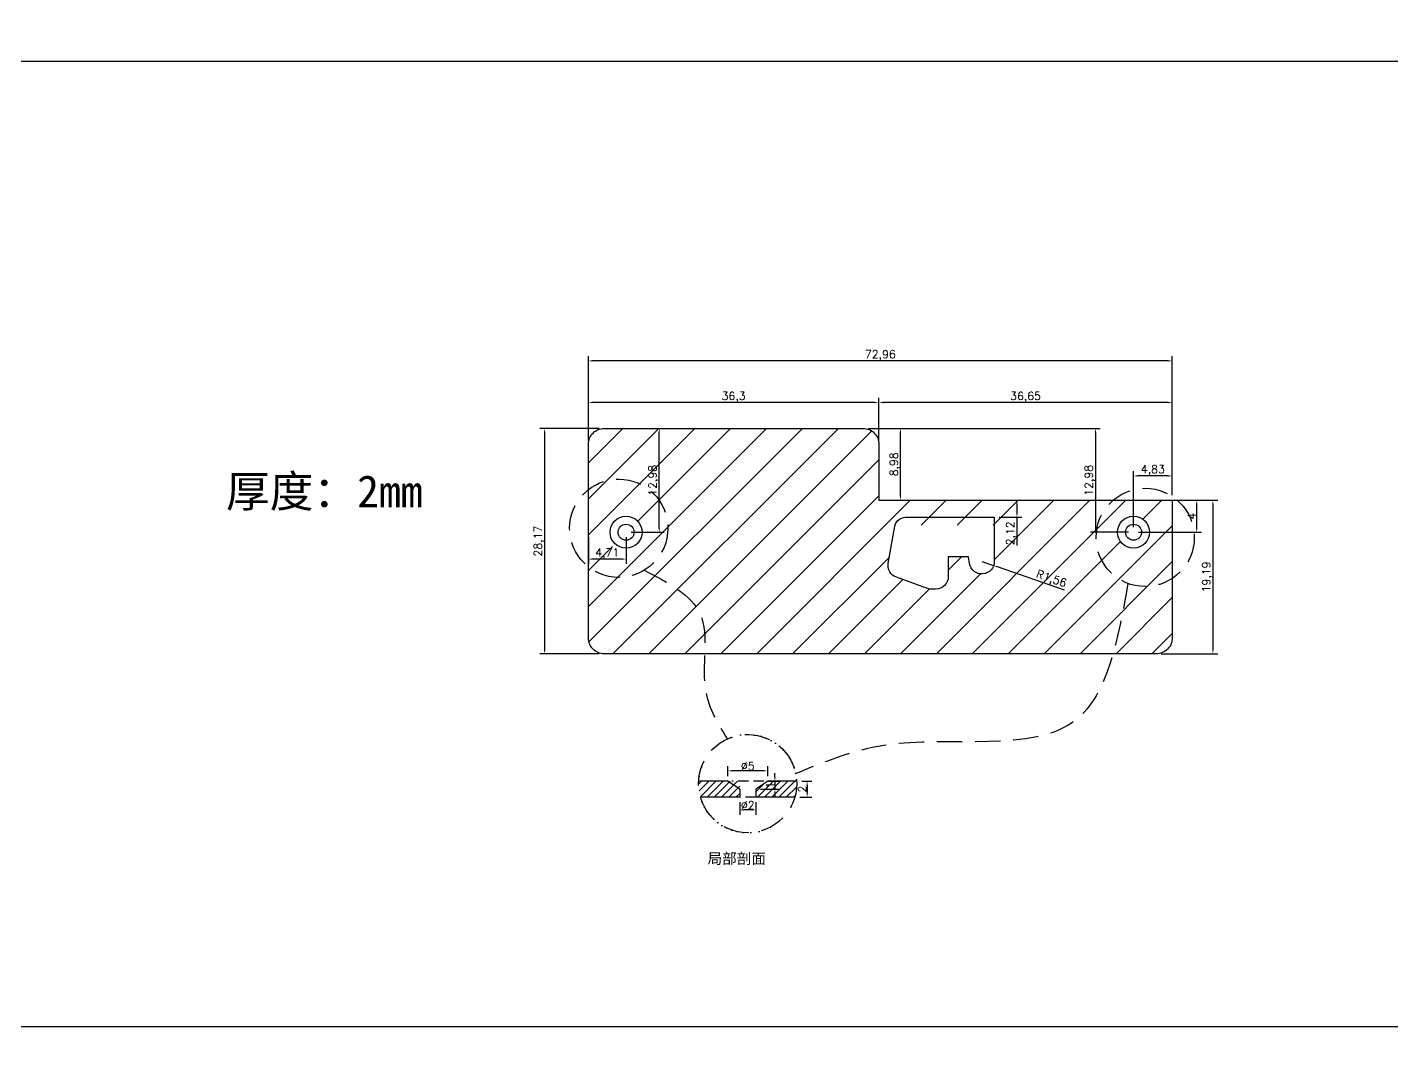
# Model space of a CAD drawing. Header units: millimetres. Extents: x 6817 to 10425, y -2870 to -164.
# Drawn here: x 9669.6 to 9840.1, y -769.8 to -640.4 of the extents above; entities that cross this region are included whole.
import ezdxf

# ---------------------------------------------------------------- set-up
doc = ezdxf.new("R2010")
doc.units = ezdxf.units.MM
doc.linetypes.add('HIDDEN', pattern=[9.525, 6.35, -3.175])
doc.layers.add('图层2', color=108, linetype='Continuous')
doc.styles.get("Standard").update_dxf_attribs({"font": 'txt', "bigfont": 'gbcbig.shx'})
doc.dimstyles.new('ISO-25', dxfattribs={"dimtxt": 1, "dimasz": 0.5, "dimexe": 0.6, "dimexo": 0.625, "dimgap": 0.1, "dimtad": 1, "dimtxsty": 'Standard', "dimcen": 2.5, "dimadec": 0, "dimazin": 0, "dimtfac": 1, "dimtmove": 0, "dimatfit": 3, "dimfxl": 1, "dimarcsym": 0})

# ---------------------------------------------------------------- blocks, each defined once
blk = doc.blocks.new('*D687')
at = {"layer": 'Defpoints', "color": 0, "linetype": 'ByBlock', "transparency": 16777216}
for p in [(9775.99, -687.32), (9775.99, -692.82), (9812.65, -699.52)]:
    blk.add_point(p, dxfattribs=at)
at = {"layer": '图层2', "color": 0, "linetype": 'ByBlock', "lineweight": -2, "transparency": 16777216}
for p, q in [((9775.99, -692.19), (9775.99, -686.72)), ((9812.65, -698.89), (9812.65, -686.72)), ((9812.15, -687.32), (9776.49, -687.32))]:
    blk.add_line(p, q, dxfattribs=at)
at = {"layer": '图层2', "color": 0, "linetype": 'ByBlock', "transparency": 16777216}
for points in [[(9776.49, -687.24), (9776.49, -687.4), (9775.99, -687.32)], [(9812.15, -687.24), (9812.15, -687.4), (9812.65, -687.32)]]:
    blk.add_solid(points, dxfattribs=at)
at = {"layer": '图层2', "color": 0, "linetype": 'ByBlock', "transparency": 16777216, "insert": (9794.32, -686.64), "char_height": 1, "attachment_point": 5}
blk.add_mtext('36,65', dxfattribs=at)
blk = doc.blocks.new('*D688')
at = {"layer": 'Defpoints', "color": 0, "linetype": 'ByBlock', "transparency": 16777216}
for p in [(9739.69, -687.32), (9739.69, -692.71), (9775.99, -692.82)]:
    blk.add_point(p, dxfattribs=at)
at = {"layer": '图层2', "color": 0, "linetype": 'ByBlock', "lineweight": -2, "transparency": 16777216}
for p, q in [((9739.69, -692.09), (9739.69, -686.72)), ((9775.99, -692.19), (9775.99, -686.72)), ((9775.49, -687.32), (9740.19, -687.32))]:
    blk.add_line(p, q, dxfattribs=at)
at = {"layer": '图层2', "color": 0, "linetype": 'ByBlock', "transparency": 16777216}
for points in [[(9740.19, -687.24), (9740.19, -687.4), (9739.69, -687.32)], [(9775.49, -687.24), (9775.49, -687.4), (9775.99, -687.32)]]:
    blk.add_solid(points, dxfattribs=at)
at = {"layer": '图层2', "color": 0, "linetype": 'ByBlock', "transparency": 16777216, "insert": (9757.84, -686.64), "char_height": 1, "attachment_point": 5}
blk.add_mtext('36,3', dxfattribs=at)
blk = doc.blocks.new('*D689')
at = {"layer": 'Defpoints', "color": 0, "linetype": 'ByBlock', "transparency": 16777216}
for p in [(9774.01, -690.54), (9778.7, -690.54), (9776.01, -699.52)]:
    blk.add_point(p, dxfattribs=at)
at = {"layer": '图层2', "color": 0, "linetype": 'ByBlock', "lineweight": -2, "transparency": 16777216}
for p, q in [((9774.64, -690.54), (9779.3, -690.54)), ((9778.7, -699.02), (9778.7, -691.04)), ((9776.64, -699.52), (9779.3, -699.52))]:
    blk.add_line(p, q, dxfattribs=at)
at = {"layer": '图层2', "color": 0, "linetype": 'ByBlock', "transparency": 16777216}
for points in [[(9778.62, -691.04), (9778.78, -691.04), (9778.7, -690.54)], [(9778.62, -699.02), (9778.78, -699.02), (9778.7, -699.52)]]:
    blk.add_solid(points, dxfattribs=at)
at = {"layer": '图层2', "color": 0, "linetype": 'ByBlock', "transparency": 16777216, "insert": (9778.02, -695.03), "char_height": 1, "attachment_point": 5, "rotation": 90}
blk.add_mtext('8,98', dxfattribs=at)
blk = doc.blocks.new('*D690')
at = {"layer": 'Defpoints', "color": 0, "linetype": 'ByBlock', "transparency": 16777216}
for p in [(9812.65, -699.52), (9810.65, -718.71), (9817.73, -718.71)]:
    blk.add_point(p, dxfattribs=at)
at = {"layer": '图层2', "color": 0, "linetype": 'ByBlock', "lineweight": -2, "transparency": 16777216}
for p, q in [((9813.27, -699.52), (9818.33, -699.52)), ((9817.73, -700.02), (9817.73, -718.21)), ((9811.27, -718.71), (9818.33, -718.71))]:
    blk.add_line(p, q, dxfattribs=at)
at = {"layer": '图层2', "color": 0, "linetype": 'ByBlock', "transparency": 16777216}
for points in [[(9817.65, -700.02), (9817.81, -700.02), (9817.73, -699.52)], [(9817.65, -718.21), (9817.81, -718.21), (9817.73, -718.71)]]:
    blk.add_solid(points, dxfattribs=at)
at = {"layer": '图层2', "color": 0, "linetype": 'ByBlock', "transparency": 16777216, "insert": (9817.05, -709.11), "char_height": 1, "attachment_point": 5, "rotation": 90}
blk.add_mtext('19,19', dxfattribs=at)
blk = doc.blocks.new('*D691')
at = {"layer": 'Defpoints', "color": 0, "linetype": 'ByBlock', "transparency": 16777216}
for p in [(9741.67, -690.54), (9734.21, -718.71), (9741.67, -718.71)]:
    blk.add_point(p, dxfattribs=at)
at = {"layer": '图层2', "color": 0, "linetype": 'ByBlock', "lineweight": -2, "transparency": 16777216}
for p, q in [((9741.05, -690.54), (9733.61, -690.54)), ((9734.21, -691.04), (9734.21, -718.21)), ((9741.05, -718.71), (9733.61, -718.71))]:
    blk.add_line(p, q, dxfattribs=at)
at = {"layer": '图层2', "color": 0, "linetype": 'ByBlock', "transparency": 16777216}
for points in [[(9734.13, -691.04), (9734.3, -691.04), (9734.21, -690.54)], [(9734.13, -718.21), (9734.3, -718.21), (9734.21, -718.71)]]:
    blk.add_solid(points, dxfattribs=at)
at = {"layer": '图层2', "color": 0, "linetype": 'ByBlock', "transparency": 16777216, "insert": (9733.53, -704.62), "char_height": 1, "attachment_point": 5, "rotation": 90}
blk.add_mtext('28,17', dxfattribs=at)
blk = doc.blocks.new('*D692')
at = {"layer": 'Defpoints', "color": 0, "linetype": 'ByBlock', "transparency": 16777216}
for p in [(9739.69, -682.1), (9739.69, -692.09), (9812.65, -699.52)]:
    blk.add_point(p, dxfattribs=at)
at = {"layer": '图层2', "color": 0, "linetype": 'ByBlock', "lineweight": -2, "transparency": 16777216}
for p, q in [((9739.69, -691.46), (9739.69, -681.5)), ((9812.65, -698.89), (9812.65, -681.5)), ((9812.15, -682.1), (9740.19, -682.1))]:
    blk.add_line(p, q, dxfattribs=at)
at = {"layer": '图层2', "color": 0, "linetype": 'ByBlock', "transparency": 16777216}
for points in [[(9740.19, -682.02), (9740.19, -682.19), (9739.69, -682.1)], [(9812.15, -682.02), (9812.15, -682.19), (9812.65, -682.1)]]:
    blk.add_solid(points, dxfattribs=at)
at = {"layer": '图层2', "color": 0, "linetype": 'ByBlock', "transparency": 16777216, "insert": (9776.17, -681.42), "char_height": 1, "attachment_point": 5}
blk.add_mtext('72,96', dxfattribs=at)
blk = doc.blocks.new('*D1114')
at = {"layer": 'Defpoints', "color": 0, "linetype": 'ByBlock'}
for p in [(9788.53, -699.52), (9790.42, -701.64), (9793.24, -701.64)]:
    blk.add_point(p, dxfattribs=at)
at = {"layer": '图层2', "color": 0, "linetype": 'ByBlock', "lineweight": -2}
for p, q in [((9789.16, -699.52), (9793.84, -699.52)), ((9793.24, -700.02), (9793.24, -701.14)), ((9791.04, -701.64), (9793.84, -701.64)), ((9793.24, -701.64), (9793.24, -705.17))]:
    blk.add_line(p, q, dxfattribs=at)
at = {"layer": '图层2', "color": 0, "linetype": 'ByBlock'}
for points in [[(9793.16, -700.02), (9793.33, -700.02), (9793.24, -699.52)], [(9793.16, -701.14), (9793.33, -701.14), (9793.24, -701.64)]]:
    blk.add_solid(points, dxfattribs=at)
at = {"layer": '图层2', "color": 0, "linetype": 'ByBlock', "insert": (9792.56, -703.65), "char_height": 1, "attachment_point": 5, "rotation": 90}
blk.add_mtext('2,12', dxfattribs=at)
blk = doc.blocks.new('*D1115')
at = {"layer": 'Defpoints', "color": 0, "linetype": 'ByBlock', "transparency": 16777216}
for p in [(9765.73, -734.63), (9765.5, -736.63), (9767.02, -736.63)]:
    blk.add_point(p, dxfattribs=at)
at = {"layer": '图层2', "color": 0, "linetype": 'ByBlock', "lineweight": -2, "transparency": 16777216}
for p, q in [((9766.35, -734.63), (9767.62, -734.63)), ((9767.02, -735.13), (9767.02, -736.13)), ((9766.12, -736.63), (9767.62, -736.63))]:
    blk.add_line(p, q, dxfattribs=at)
at = {"layer": '图层2', "color": 0, "linetype": 'ByBlock', "transparency": 16777216}
for points in [[(9766.94, -735.13), (9767.11, -735.13), (9767.02, -734.63)], [(9766.94, -736.13), (9767.11, -736.13), (9767.02, -736.63)]]:
    blk.add_solid(points, dxfattribs=at)
at = {"layer": '图层2', "color": 0, "linetype": 'ByBlock', "transparency": 16777216, "insert": (9766.42, -735.63), "char_height": 1, "attachment_point": 5, "rotation": 90}
blk.add_mtext('2', dxfattribs=at)
blk = doc.blocks.new('*D693')
at = {"layer": 'Defpoints', "color": 0, "linetype": 'ByBlock', "transparency": 16777216}
for p in [(9757.1, -733.34), (9757.1, -734.63), (9762.1, -734.63)]:
    blk.add_point(p, dxfattribs=at)
at = {"layer": '图层2', "color": 0, "linetype": 'ByBlock', "lineweight": -2, "transparency": 16777216}
for p, q in [((9757.1, -734.01), (9757.1, -732.74)), ((9762.1, -734.01), (9762.1, -732.74)), ((9761.6, -733.34), (9757.6, -733.34))]:
    blk.add_line(p, q, dxfattribs=at)
at = {"layer": '图层2', "color": 0, "linetype": 'ByBlock', "transparency": 16777216}
for points in [[(9757.6, -733.26), (9757.6, -733.42), (9757.1, -733.34)], [(9761.6, -733.26), (9761.6, -733.42), (9762.1, -733.34)]]:
    blk.add_solid(points, dxfattribs=at)
at = {"layer": '图层2', "color": 0, "linetype": 'ByBlock', "transparency": 16777216, "insert": (9759.6, -732.74), "char_height": 1, "attachment_point": 5}
blk.add_mtext('%%C5', dxfattribs=at)
blk = doc.blocks.new('*D1116')
at = {"layer": 'Defpoints', "color": 0, "linetype": 'ByBlock', "transparency": 16777216}
for p in [(9758.6, -736.63), (9758.6, -738.23), (9760.6, -736.63)]:
    blk.add_point(p, dxfattribs=at)
at = {"layer": '图层2', "color": 0, "linetype": 'ByBlock', "lineweight": -2, "transparency": 16777216}
for p, q in [((9758.6, -737.26), (9758.6, -738.83)), ((9760.1, -738.23), (9759.1, -738.23)), ((9760.6, -737.26), (9760.6, -738.83))]:
    blk.add_line(p, q, dxfattribs=at)
at = {"layer": '图层2', "color": 0, "linetype": 'ByBlock', "transparency": 16777216}
for points in [[(9759.1, -738.14), (9759.1, -738.31), (9758.6, -738.23)], [(9760.1, -738.14), (9760.1, -738.31), (9760.6, -738.23)]]:
    blk.add_solid(points, dxfattribs=at)
at = {"layer": '图层2', "color": 0, "linetype": 'ByBlock', "transparency": 16777216, "insert": (9759.6, -737.63), "char_height": 1, "attachment_point": 5}
blk.add_mtext('%%C2', dxfattribs=at)
blk = doc.blocks.new('*D1117')
at = {"layer": 'Defpoints', "color": 0, "linetype": 'ByBlock', "transparency": 16777216}
for p in [(9761.6, -734.63), (9760.6, -735.63), (9763, -735.63)]:
    blk.add_point(p, dxfattribs=at)
at = {"layer": '图层2', "color": 0, "linetype": 'ByBlock', "lineweight": -2, "transparency": 16777216}
for p, q in [((9762.22, -734.63), (9763.6, -734.63)), ((9763, -734.13), (9763, -733.63)), ((9763, -734.63), (9763, -735.63)), ((9761.22, -735.63), (9763.6, -735.63)), ((9763, -736.13), (9763, -736.63))]:
    blk.add_line(p, q, dxfattribs=at)
at = {"layer": '图层2', "color": 0, "linetype": 'ByBlock', "transparency": 16777216}
for points in [[(9762.92, -734.13), (9763.09, -734.13), (9763, -734.63)], [(9762.92, -736.13), (9763.09, -736.13), (9763, -735.63)]]:
    blk.add_solid(points, dxfattribs=at)
at = {"layer": '图层2', "color": 0, "linetype": 'ByBlock', "transparency": 16777216, "insert": (9762.4, -735.13), "char_height": 1, "attachment_point": 5, "rotation": 90}
blk.add_mtext('1', dxfattribs=at)
blk = doc.blocks.new('*D1118')
at = {"layer": 'Defpoints', "color": 0, "linetype": 'ByBlock', "transparency": 16777216}
for p in [(9807.81, -696.48), (9812.65, -699.52), (9807.81, -703.52)]:
    blk.add_point(p, dxfattribs=at)
at = {"layer": '图层2', "color": 0, "linetype": 'ByBlock', "lineweight": -2, "transparency": 16777216}
for p, q in [((9807.81, -702.89), (9807.81, -695.88)), ((9812.15, -696.48), (9808.31, -696.48)), ((9812.65, -698.89), (9812.65, -695.88))]:
    blk.add_line(p, q, dxfattribs=at)
at = {"layer": '图层2', "color": 0, "linetype": 'ByBlock', "transparency": 16777216}
for points in [[(9808.31, -696.4), (9808.31, -696.57), (9807.81, -696.48)], [(9812.15, -696.4), (9812.15, -696.57), (9812.65, -696.48)]]:
    blk.add_solid(points, dxfattribs=at)
at = {"layer": '图层2', "color": 0, "linetype": 'ByBlock', "transparency": 16777216, "insert": (9810.23, -695.8), "char_height": 1, "attachment_point": 5}
blk.add_mtext('4,83', dxfattribs=at)
blk = doc.blocks.new('*D694')
at = {"layer": 'Defpoints', "color": 0, "linetype": 'ByBlock', "transparency": 16777216}
for p in [(9778.7, -690.54), (9803.05, -703.52), (9807.81, -703.52)]:
    blk.add_point(p, dxfattribs=at)
at = {"layer": '图层2', "color": 0, "linetype": 'ByBlock', "lineweight": -2, "transparency": 16777216}
for p, q in [((9779.32, -690.54), (9803.65, -690.54)), ((9803.05, -691.04), (9803.05, -703.02)), ((9807.19, -703.52), (9802.45, -703.52))]:
    blk.add_line(p, q, dxfattribs=at)
at = {"layer": '图层2', "color": 0, "linetype": 'ByBlock', "transparency": 16777216}
for points in [[(9802.97, -691.04), (9803.13, -691.04), (9803.05, -690.54)], [(9802.97, -703.02), (9803.13, -703.02), (9803.05, -703.52)]]:
    blk.add_solid(points, dxfattribs=at)
at = {"layer": '图层2', "color": 0, "linetype": 'ByBlock', "transparency": 16777216, "insert": (9802.37, -697.03), "char_height": 1, "attachment_point": 5, "rotation": 90}
blk.add_mtext('12,98', dxfattribs=at)
blk = doc.blocks.new('*D1119')
at = {"layer": 'Defpoints', "color": 0, "linetype": 'ByBlock', "transparency": 16777216}
for p in [(9739.69, -703.52), (9744.4, -703.52), (9739.69, -706.88)]:
    blk.add_point(p, dxfattribs=at)
at = {"layer": '图层2', "color": 0, "linetype": 'ByBlock', "lineweight": -2, "transparency": 16777216}
for p, q in [((9739.69, -704.14), (9739.69, -707.48)), ((9744.4, -704.14), (9744.4, -707.48)), ((9743.9, -706.88), (9740.19, -706.88))]:
    blk.add_line(p, q, dxfattribs=at)
at = {"layer": '图层2', "color": 0, "linetype": 'ByBlock', "transparency": 16777216}
for points in [[(9740.19, -706.79), (9740.19, -706.96), (9739.69, -706.88)], [(9743.9, -706.79), (9743.9, -706.96), (9744.4, -706.88)]]:
    blk.add_solid(points, dxfattribs=at)
at = {"layer": '图层2', "color": 0, "linetype": 'ByBlock', "transparency": 16777216, "insert": (9742.05, -706.19), "char_height": 1, "attachment_point": 5}
blk.add_mtext('4,71', dxfattribs=at)
blk = doc.blocks.new('*D1120')
at = {"layer": 'Defpoints', "color": 0, "linetype": 'ByBlock', "transparency": 16777216}
for p in [(9744.29, -690.54), (9748.55, -690.54), (9744.4, -703.52)]:
    blk.add_point(p, dxfattribs=at)
at = {"layer": '图层2', "color": 0, "linetype": 'ByBlock', "lineweight": -2, "transparency": 16777216}
for p, q in [((9744.92, -690.54), (9749.15, -690.54)), ((9748.55, -703.02), (9748.55, -691.04)), ((9745.03, -703.52), (9749.15, -703.52))]:
    blk.add_line(p, q, dxfattribs=at)
at = {"layer": '图层2', "color": 0, "linetype": 'ByBlock', "transparency": 16777216}
for points in [[(9748.47, -691.04), (9748.63, -691.04), (9748.55, -690.54)], [(9748.47, -703.02), (9748.63, -703.02), (9748.55, -703.52)]]:
    blk.add_solid(points, dxfattribs=at)
at = {"layer": '图层2', "color": 0, "linetype": 'ByBlock', "transparency": 16777216, "insert": (9747.87, -697.03), "char_height": 1, "attachment_point": 5, "rotation": 90}
blk.add_mtext('12,98', dxfattribs=at)
blk = doc.blocks.new('*D1976')
at = {"layer": 'Defpoints', "color": 0, "linetype": 'ByBlock'}
for p in [(9788.86, -707.17), (9790.33, -707.68)]:
    blk.add_point(p, dxfattribs=at)
at = {"layer": '图层2', "color": 0, "linetype": 'ByBlock', "lineweight": -2}
for p, q in [((9788.86, -707.17), (9790.33, -707.68)), ((9799.2, -710.74), (9790.81, -707.84))]:
    blk.add_line(p, q, dxfattribs=at)
at = {"layer": '图层2', "color": 0, "linetype": 'ByBlock'}
blk.add_solid([(9790.83, -707.76), (9790.78, -707.92), (9790.33, -707.68)], dxfattribs=at)
at = {"layer": '图层2', "color": 0, "linetype": 'ByBlock', "insert": (9797.52, -709.43), "char_height": 1, "attachment_point": 5, "rotation": 340.9495}
blk.add_mtext('R1,56', dxfattribs=at)
blk = doc.blocks.new('*D2126')
at = {"layer": 'Defpoints', "color": 0, "linetype": 'ByBlock'}
for p in [(10223.66, -339.2), (10223.66, -344.88), (10247.6, -344.88)]:
    blk.add_point(p, dxfattribs=at)
at = {"layer": 'Defpoints', "color": 0, "linetype": 'ByBlock', "transparency": 16777216}
for p in [(8490.81, -2490.52), (8490.81, -2500.59), (8495.81, -2500.59)]:
    blk.add_point(p, dxfattribs=at)
at = {"layer": '图层2', "color": 0, "linetype": 'ByBlock', "lineweight": -2}
for p, q in [((10224.28, -339.2), (10248.2, -339.2)), ((10247.6, -339.7), (10247.6, -344.38)), ((10224.28, -344.88), (10248.2, -344.88))]:
    blk.add_line(p, q, dxfattribs=at)
at = {"layer": '图层2', "color": 0, "linetype": 'ByBlock', "lineweight": -2, "transparency": 16777216}
for p, q in [((8490.81, -2499.97), (8490.81, -2489.92)), ((8495.31, -2490.52), (8491.31, -2490.52)), ((8495.81, -2499.97), (8495.81, -2489.92))]:
    blk.add_line(p, q, dxfattribs=at)
at = {"layer": '图层2', "color": 0, "linetype": 'ByBlock'}
for points in [[(10247.52, -339.7), (10247.69, -339.7), (10247.6, -339.2)], [(10247.52, -344.38), (10247.69, -344.38), (10247.6, -344.88)]]:
    blk.add_solid(points, dxfattribs=at)
at = {"layer": '图层2', "color": 0, "linetype": 'ByBlock', "transparency": 16777216}
for points in [[(8491.31, -2490.44), (8491.31, -2490.6), (8490.81, -2490.52)], [(8495.31, -2490.44), (8495.31, -2490.6), (8495.81, -2490.52)]]:
    blk.add_solid(points, dxfattribs=at)
at = {"layer": '图层2', "color": 0, "linetype": 'ByBlock', "insert": (10246.92, -342.04), "char_height": 1, "attachment_point": 5, "rotation": 90}
blk.add_mtext('5,67', dxfattribs=at)
at = {"layer": '图层2', "color": 0, "linetype": 'ByBlock', "transparency": 16777216, "insert": (8493.31, -2489.17), "char_height": 2.5, "attachment_point": 5}
blk.add_mtext('5', dxfattribs=at)
blk = doc.blocks.new('*D2135')
at = {"layer": 'Defpoints', "color": 0, "linetype": 'ByBlock'}
for p in [(10217.81, -308.87), (10215.31, -322.35), (10217.81, -322.35), (8520.7, -2501.9), (8521.32, -2502.94), (8521.92, -2501.88), (8534.07, -2513.08), (8534.07, -2513.08)]:
    blk.add_point(p, dxfattribs=at)
at = {"layer": '图层2', "color": 0, "linetype": 'ByBlock', "lineweight": -2}
for p, q in [((10215.31, -321.73), (10215.31, -308.27)), ((10217.81, -321.73), (10217.81, -308.27)), ((10215.81, -308.87), (10217.31, -308.87)), ((8521.46, -2501.45), (8520.82, -2500.86)), ((8521.6, -2500.9), (8522.67, -2499.8)), ((8520.84, -2502.55), (8519.96, -2501.85))]:
    blk.add_line(p, q, dxfattribs=at)
for start, end in [(135.6492, 137.293), (138.9369, 139.8318)]:
    blk.add_arc((8534.07, -2513.08), 17.43, start, end, dxfattribs=at)
at = {"layer": '图层2', "color": 0, "linetype": 'ByBlock'}
for points in [[(10215.81, -308.79), (10215.81, -308.96), (10215.31, -308.87)], [(10217.31, -308.79), (10217.31, -308.96), (10217.81, -308.87)], [(8520.81, -2501.89), (8520.68, -2501.79), (8520.43, -2502.23)], [(8520.86, -2501.58), (8520.99, -2501.69), (8521.26, -2501.26)]]:
    blk.add_solid(points, dxfattribs=at)
at = {"layer": '图层2', "color": 0, "linetype": 'ByBlock', "insert": (10216.56, -308.19), "char_height": 1, "attachment_point": 5}
blk.add_mtext('2,5', dxfattribs=at)
at = {"layer": '图层2', "color": 0, "linetype": 'ByBlock', "insert": (8521.71, -2499.93), "char_height": 1, "attachment_point": 5, "rotation": 45.6492}
blk.add_mtext('4°', dxfattribs=at)
blk = doc.blocks.new('*D2136')
at = {"layer": 'Defpoints', "color": 0, "linetype": 'ByBlock'}
for p in [(10215.31, -305.16), (10187.99, -322.35), (10215.31, -322.35), (8518.44, -2501.94), (8521.32, -2502.94), (8518.95, -2504.56), (8534.07, -2513.08), (8534.07, -2513.08)]:
    blk.add_point(p, dxfattribs=at)
at = {"layer": '图层2', "color": 0, "linetype": 'ByBlock', "lineweight": -2}
for p, q in [((10187.99, -321.73), (10187.99, -304.56)), ((10188.49, -305.16), (10214.81, -305.16)), ((10215.31, -321.73), (10215.31, -304.56)), ((8520.84, -2502.55), (8518.59, -2500.76)), ((8518.41, -2504.25), (8516.83, -2503.36))]:
    blk.add_line(p, q, dxfattribs=at)
blk.add_arc((8534.07, -2513.08), 19.19, 142.9688, 149.0795, dxfattribs=at)
at = {"layer": '图层2', "color": 0, "linetype": 'ByBlock'}
for points in [[(10188.49, -305.08), (10188.49, -305.24), (10187.99, -305.16)], [(10214.81, -305.08), (10214.81, -305.24), (10215.31, -305.16)], [(8518.68, -2501.48), (8518.81, -2501.58), (8519.06, -2501.13)], [(8517.68, -2503.27), (8517.53, -2503.18), (8517.35, -2503.66)]]:
    blk.add_solid(points, dxfattribs=at)
at = {"layer": '图层2', "color": 0, "linetype": 'ByBlock', "insert": (10201.65, -304.48), "char_height": 1, "attachment_point": 5}
blk.add_mtext('27,32', dxfattribs=at)
at = {"layer": '图层2', "color": 0, "linetype": 'ByBlock', "insert": (8517.66, -2502.03), "char_height": 1, "attachment_point": 5, "rotation": 56.0242}
blk.add_mtext('9°', dxfattribs=at)
blk = doc.blocks.new('*D2137')
at = {"layer": 'Defpoints', "color": 0, "linetype": 'ByBlock'}
for p in [(9807.81, -699.52), (9815.71, -699.52), (9807.81, -703.52), (8547.37, -2503.69), (8553.1, -2503.25), (8549.02, -2506.63), (8534.07, -2513.08), (8534.07, -2513.08)]:
    blk.add_point(p, dxfattribs=at)
at = {"layer": '图层2', "color": 0, "linetype": 'ByBlock', "lineweight": -2}
for p, q in [((9808.44, -699.52), (9816.31, -699.52)), ((9815.71, -703.02), (9815.71, -700.02)), ((9808.44, -703.52), (9816.31, -703.52)), ((8547.88, -2503.33), (8552.06, -2500.38)), ((8549.59, -2506.38), (8554.29, -2504.35))]:
    blk.add_line(p, q, dxfattribs=at)
blk.add_arc((8534.07, -2513.08), 21.43, 24.6901, 33.8883, dxfattribs=at)
at = {"layer": '图层2', "color": 0, "linetype": 'ByBlock'}
for points in [[(9815.63, -700.02), (9815.8, -700.02), (9815.71, -699.52)], [(9815.63, -703.02), (9815.8, -703.02), (9815.71, -703.52)], [(8551.78, -2501.18), (8551.92, -2501.09), (8551.57, -2500.72)], [(8553.61, -2504.1), (8553.46, -2504.17), (8553.74, -2504.59)]]:
    blk.add_solid(points, dxfattribs=at)
at = {"layer": '图层2', "color": 0, "linetype": 'ByBlock', "char_height": 1, "attachment_point": 5}
for s, insert, rotation in [('4', (9815.11, -701.52), 90), ('12°', (8553.28, -2502.31), 299.2892)]:
    blk.add_mtext(s, dxfattribs=dict(at, insert=insert, rotation=rotation))

msp = doc.modelspace()

# ---------------------------------------------------------------- hatches: boundary and pattern name
at = {"layer": '图层2', "linetype": 'ByBlock'}
h = msp.add_hatch(dxfattribs=at)
h.set_pattern_fill('ANSI31', color=4)
h.set_pattern_definition([(45, (7930.196, -200.8994), (-2.245064, 2.245064), [])])
h.paths.add_polyline_path([(9777.162, -707.384, 0.3623007), (9778.15, -709.126), (9781.952, -710.511, 0.0948388), (9782.529, -710.621), (9783.073, -710.621, 0.4197608), (9784.666, -709.058), (9784.666, -706.593), (9787.191, -706.593), (9787.317, -707.433, 0.9175798), (9790.42, -707.166), (9790.42, -702.637), (9779.326, -702.637, 0.3758489), (9777.777, -703.993)], flags=16)
edge = h.paths.add_edge_path()
edge.add_arc((9807.815, -703.516), 2, 180, 540, ccw=False)
edge = h.paths.add_edge_path()
edge.add_arc((9744.4, -703.516), 2, 180, 540, ccw=False)
edge = h.paths.add_edge_path()
edge.add_line((9775.995, -699.517), (9812.65, -699.517))
edge.add_line((9812.65, -699.517), (9812.65, -716.727))
edge.add_arc((9810.67, -716.727), 1.98, 270, 360, ccw=False)
edge.add_line((9810.67, -718.707), (9741.67, -718.707))
edge.add_arc((9741.67, -716.727), 1.98, 180, 270, ccw=False)
edge.add_line((9739.69, -716.727), (9739.69, -692.517))
edge.add_arc((9741.67, -692.517), 1.98, 450, 540, ccw=False)
edge.add_line((9741.67, -690.537), (9774.015, -690.537))
edge.add_arc((9774.015, -692.517), 1.98, 360, 450, ccw=False)
edge.add_line((9775.995, -692.517), (9775.995, -699.517))
edge = h.paths.add_edge_path()
edge.add_arc((9744.4, -703.516), 2, 177.19291, 341.0432, ccw=False)
edge.add_arc((9744.294, -704.068), 2, 521.0432, 717.19291)
h = msp.add_hatch(dxfattribs=at)
h.set_pattern_fill('ANSI31', color=4, scale=0.2)
h.set_pattern_definition([(45, (8727.08504, 596.8308), (-0.4490128, 0.4490128), [])])
h.paths.add_polyline_path([(9758.597, -736.633), (9753.699, -736.633, 0.8686758), (9765.736, -734.932, 0.9758578), (9753.466, -734.633), (9758.597, -734.633)])
h.paths.add_polyline_path([(9760.597, -736.633), (9760.597, -735.633), (9762.097, -734.633), (9765.728, -734.633, 0.9758578), (9753.459, -734.932, 0.8686758), (9765.495, -736.633)])
h.paths.add_polyline_path([(9763.153, -735.549), (9763.153, -734.716), (9761.653, -734.716), (9761.653, -735.549)], flags=24)

# ---------------------------------------------------------------- linework, layer by layer
at = {"layer": '图层2', "color": 2, "linetype": 'ByBlock'}
for p, q in [((10062.569, -644.665), (9492.484, -644.665)), ((10062.569, -765.342), (9492.484, -765.342))]:
    msp.add_line(p, q, dxfattribs=at)
at = {"layer": '图层2', "color": 62, "linetype": 'ByBlock'}
for p, q in [((9757.097, -734.633), (9753.466, -734.633)), ((9758.597, -735.633), (9757.097, -734.633)), ((9762.097, -734.633), (9760.597, -735.633)), ((9765.728, -734.633), (9762.097, -734.633)), ((9758.597, -735.633), (9758.597, -736.633)), ((9758.597, -736.633), (9753.699, -736.633)), ((9765.495, -736.633), (9760.597, -736.633))]:
    msp.add_line(p, q, dxfattribs=at)
at = {"layer": '图层2', "color": 1, "linetype": 'HIDDEN', "ltscale": 0.2}
for p, q in [((9761.597, -734.633), (9757.597, -734.633)), ((9760.597, -736.633), (9758.597, -736.633))]:
    msp.add_line(p, q, dxfattribs=at)
at = {"layer": '图层2', "color": 6, "linetype": 'ByBlock'}
msp.add_line((9760.597, -735.633), (9760.597, -736.633), dxfattribs=at)
at = {"layer": '图层2', "color": 62, "linetype": 'ByBlock'}
msp.add_lwpolyline([(9775.995, -692.517), (9775.995, -699.517), (9812.65, -699.517), (9812.65, -716.727, -0.4142136), (9810.67, -718.707), (9741.67, -718.707, -0.4142136), (9739.69, -716.727), (9739.69, -692.517, -0.4142136), (9741.67, -690.537), (9774.015, -690.537, -0.4142136)], format="xyb", close=True, dxfattribs=at)
at = {"layer": '图层2', "color": 6, "linetype": 'ByBlock'}
msp.add_lwpolyline([(9777.955, -703.009, -0.4153282), (9779.326, -701.637), (9790.42, -701.637), (9790.42, -707.166, -0.9175798), (9787.317, -707.433), (9787.191, -706.593), (9784.666, -706.593), (9784.666, -709.058, -0.4197608), (9783.073, -710.621), (9782.529, -710.621, -0.0948388), (9781.952, -710.511), (9778.18, -709.137, -0.3680844), (9777.162, -707.384)], format="xyb", close=True, dxfattribs=at)
at = {"layer": '图层2', "color": 3, "linetype": 'HIDDEN', "ltscale": 0.5}
for centre in [(9743.49, -703.016), (9809.274, -704.166), (9759.597, -734.932)]:
    msp.add_circle(centre, 6.138, dxfattribs=at)
at = {"layer": '图层2', "color": 6, "linetype": 'ByBlock'}
for centre, radius in [((9744.4, -703.516), 2), ((9807.815, -703.516), 2), ((9744.4, -703.516), 1), ((9807.815, -703.516), 1)]:
    msp.add_circle(centre, radius, dxfattribs=at)
at = {"layer": '图层2', "color": 3, "linetype": 'HIDDEN', "ltscale": 0.5}
for points in [[(9746.668, -708.267), (9753.663, -713.75), (9754.355, -723.439), (9757.05, -729.348)], [(9807.111, -709.91), (9800.575, -726.996), (9776.631, -730.16), (9765.55, -733.719)]]:
    msp.add_spline(points, degree=3, dxfattribs=at)

# ---------------------------------------------------------------- texts
at = {"color": 2, "attachment_point": 3}
for s, insert, char_height, width in [('{\\fSimSun|b0|i0|c134|p2;厚度：2mm}', (9718.973, -696.394), 4.00662, 35.18826), ('{\\fSimSun|b0|i0|c134|p2;局部剖面}', (9761.876, -743.623), 1.33554, 15.6616)]:
    msp.add_mtext(s, dxfattribs=dict(at, insert=insert, char_height=char_height, width=width))

# ---------------------------------------------------------------- dimensions: what is measured, and where the dimension line sits
at = {"layer": '图层2', "color": 2, "linetype": 'ByBlock'}
for base, p1, p2, picture, middle in [((10215.309, -305.16), (10187.985, -322.353), (10215.309, -322.353), '*D2136', (10201.647, -304.476)), ((10217.809, -308.872), (10215.309, -322.353), (10217.809, -322.353), '*D2135', (10216.559, -308.188))]:
    dim = msp.add_linear_dim(base=base, p1=p1, p2=p2, dimstyle='ISO-25', dxfattribs=at)
    dim.commit()
    dim.dimension.update_dxf_attribs({"geometry": picture, "text_midpoint": middle})
for base, p1, p2, angle, picture, middle in [((10247.6033, -344.8767), (10223.6566, -339.202), (10223.6566, -344.8767), 90, '*D2126', (10246.9199, -342.0394)), ((9739.69, -682.102), (9812.65, -699.517), (9739.69, -692.086), 180, '*D692', (9776.17, -681.418)), ((9739.69, -687.3203), (9775.9947, -692.8186), (9739.69, -692.7107), 180, '*D688', (9757.8423, -686.637)), ((9775.9947, -687.3203), (9812.6495, -699.517), (9775.9947, -692.8186), 180, '*D687', (9794.3221, -686.637)), ((9734.214, -718.707), (9741.67, -690.537), (9741.67, -718.707), 90, '*D691', (9733.531, -704.622)), ((9748.55, -690.537), (9744.4, -703.516), (9744.294, -690.537), 90, '*D1120', (9747.867, -697.027)), ((9778.7, -690.537), (9776.015, -699.517), (9774.015, -690.537), 90, '*D689', (9778.016, -695.027)), ((9803.049, -703.516), (9778.7, -690.537), (9807.815, -703.516), 90, '*D694', (9802.366, -697.027)), ((9807.8147, -696.4837), (9812.6495, -699.517), (9807.8147, -703.5163), 180, '*D1118', (9810.2321, -695.8004)), ((9815.715, -699.517), (9807.815, -703.516), (9807.815, -699.517), 90, '*D2137', (9815.115, -701.517)), ((9793.244, -701.637), (9788.534, -699.517), (9790.42, -701.637), 90, '*D1114', (9792.561, -703.653)), ((9817.729, -718.707), (9812.65, -699.517), (9810.645, -718.707), 90, '*D690', (9817.046, -709.112)), ((9739.69, -706.878), (9744.4, -703.516), (9739.69, -703.516), 180, '*D1119', (9742.045, -706.195))]:
    dim = msp.add_linear_dim(base=base, p1=p1, p2=p2, angle=angle, dimstyle='ISO-25', dxfattribs=at)
    dim.commit()
    dim.dimension.update_dxf_attribs({"geometry": picture, "text_midpoint": middle})
at = {"layer": '图层2', "color": 3, "linetype": 'ByBlock'}
dim = msp.add_radius_dim(center=(9788.857, -707.166), mpoint=(9790.334, -707.676), dimstyle='ISO-25', dxfattribs=at)
dim.commit()
dim.dimension.update_dxf_attribs({"geometry": '*D1976', "text_midpoint": (9797.296, -710.08), "dimtype": 164})
at = {"layer": '图层2', "color": 6, "linetype": 'ByBlock'}
for base, p1, p2, text, picture, middle in [((9757.097, -733.339), (9762.097, -734.633), (9757.097, -734.633), '%%C<>', '*D693', (9759.597, -732.739)), ((9758.597, -738.226), (9760.597, -736.633), (9758.597, -736.633), '%%C2', '*D1116', (9759.597, -737.626))]:
    dim = msp.add_linear_dim(base=base, p1=p1, p2=p2, angle=180, text=text, dimstyle='ISO-25', dxfattribs=at)
    dim.commit()
    dim.dimension.update_dxf_attribs({"geometry": picture, "text_midpoint": middle})
for base, p1, p2, picture, middle in [((9763.003, -735.633), (9761.597, -734.633), (9760.597, -735.633), '*D1117', (9762.403, -735.133)), ((9767.025, -736.633), (9765.728, -734.633), (9765.495, -736.633), '*D1115', (9766.425, -735.633))]:
    dim = msp.add_linear_dim(base=base, p1=p1, p2=p2, angle=90, dimstyle='ISO-25', dxfattribs=at)
    dim.commit()
    dim.dimension.update_dxf_attribs({"geometry": picture, "text_midpoint": middle})

doc.saveas('drawing.dxf')
